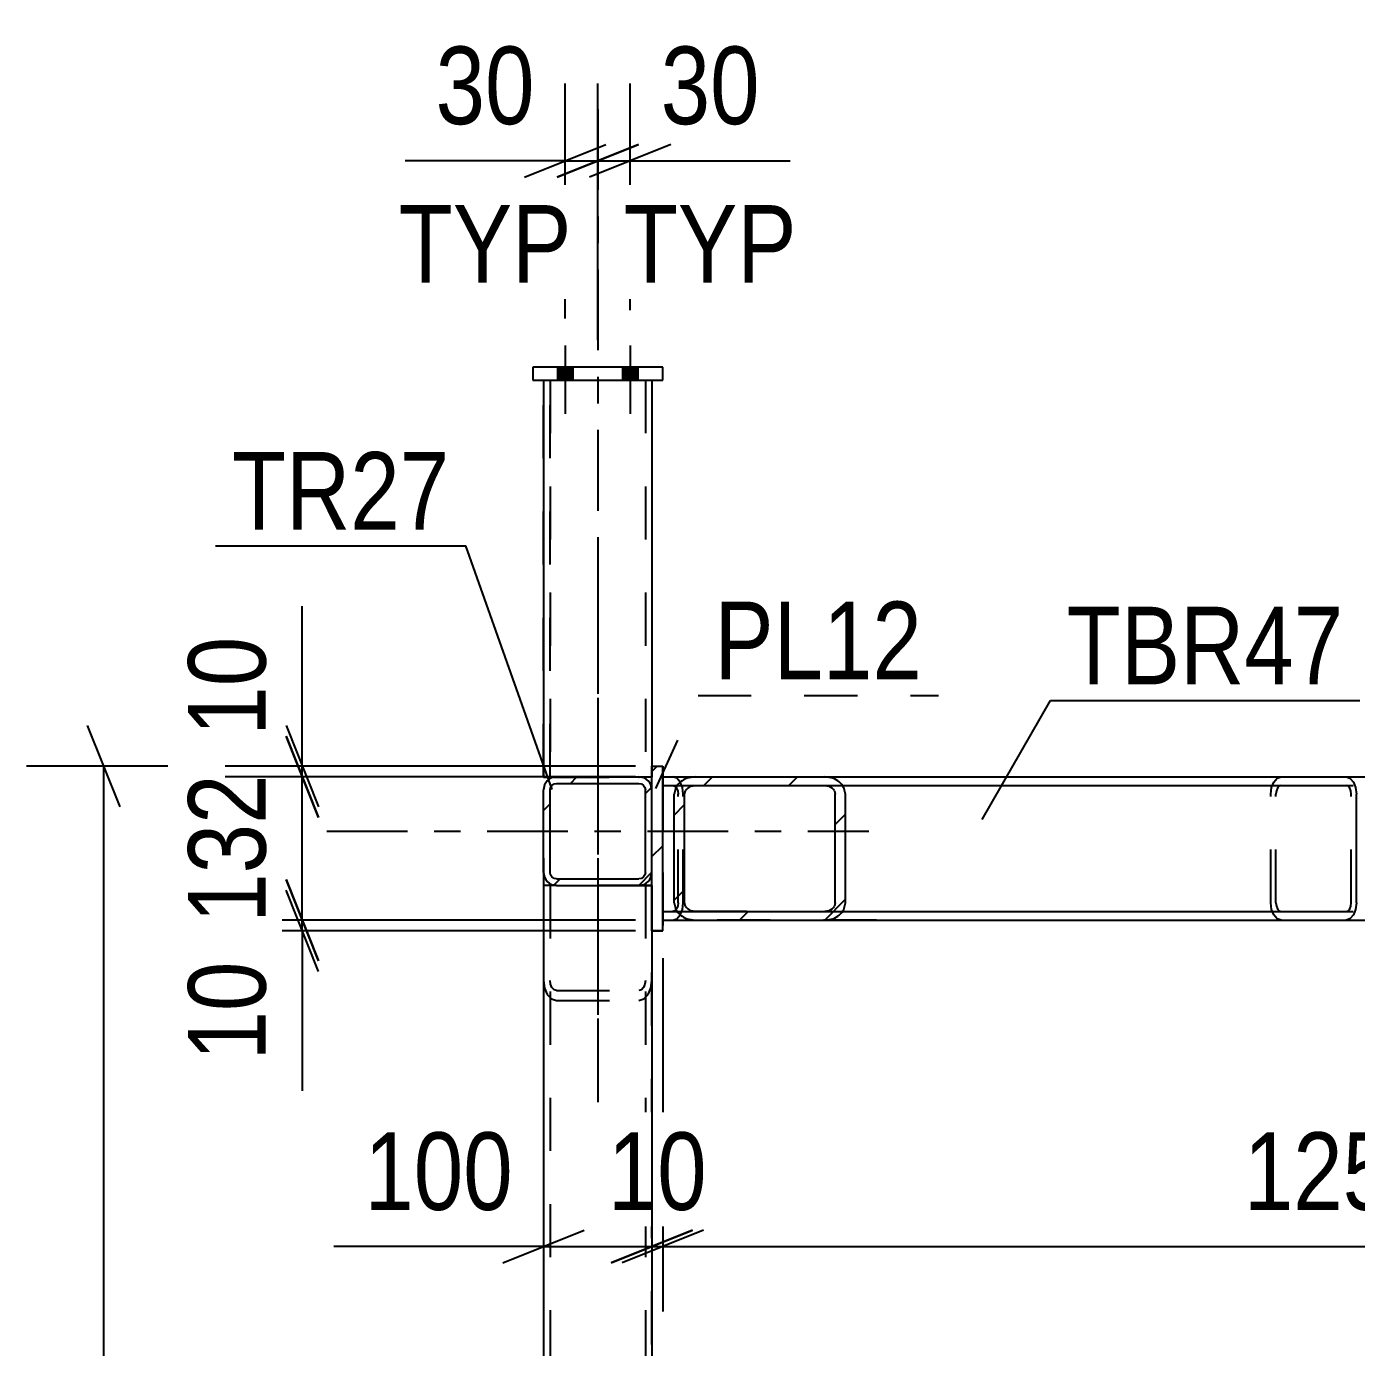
# Model space of a CAD drawing. Header units: millimetres. Extents: x -815 to 374, y -743 to 98.
# Drawn here: x 135.48 to 184.55, y -142.46 to -93.72 of the extents above; entities that cross this region are included whole.
import ezdxf

# ---------------------------------------------------------------- set-up
doc = ezdxf.new("R2010")
doc.units = ezdxf.units.MM
doc.linetypes.add('DXK_LINE_DOT2', pattern=[3.9198, 1.9599, -1.9599])
doc.linetypes.add('DXK_LINE_DOT3', pattern=[5.9187, 2.979, -0.9799, 0.9799, -0.9799])
doc.styles.add('Arial Narrow', font='ARIALN.TTF', dxfattribs={"height": 0.2})

# ---------------------------------------------------------------- blocks, each defined once
blk = doc.blocks.new('Part-232933173-11070 - 10968')
at = {"color": 7, "linetype": 'DXK_LINE_DOT2'}
for p, q in [((158.552, -125.407), (154.552, -125.407)), ((154.552, -125.407), (154.552, -165.865)), ((154.792, -125.407), (154.792, -165.865)), ((158.312, -125.407), (158.312, -165.865)), ((158.552, -165.865), (158.552, -125.407)), ((154.552, -128.913), (154.588, -129.198)), ((154.81, -129.055), (154.792, -128.913)), ((154.862, -129.176), (154.81, -129.055)), ((158.293, -129.055), (158.241, -129.176)), ((158.312, -128.913), (158.293, -129.055)), ((158.515, -129.198), (158.552, -128.913)), ((154.588, -129.198), (154.692, -129.439)), ((154.692, -129.439), (154.848, -129.6)), ((154.94, -129.256), (154.862, -129.176)), ((155.032, -129.285), (154.94, -129.256)), ((155.032, -129.285), (158.072, -129.285)), ((158.164, -129.256), (158.072, -129.285)), ((158.241, -129.176), (158.164, -129.256)), ((158.255, -129.6), (158.411, -129.439)), ((158.411, -129.439), (158.515, -129.198)), ((154.848, -129.6), (155.032, -129.657)), ((155.032, -129.657), (158.072, -129.657)), ((158.072, -129.657), (158.255, -129.6))]:
    blk.add_line(p, q, dxfattribs=at)
blk = doc.blocks.new('Part-232933173-11238 - 10968')
at = {"linetype": 'Continuous'}
h = blk.add_hatch(dxfattribs=at)
h.set_pattern_fill('', scale=0.7, style=0, pattern_type=0)
h.set_pattern_definition([(45, (158.9517, -127.0877), (-1.57154, 1.57154), [])])
h.paths.add_polyline_path([(158.552, -127.088), (158.952, -127.088), (158.952, -121.008), (158.552, -121.008)])
at = {"color": 7, "linetype": 'DXK_LINE_DOT2'}
for p, q in [((158.552, -121.008), (158.952, -121.008)), ((158.552, -127.088), (158.552, -121.008)), ((158.952, -121.008), (158.952, -127.088)), ((158.952, -127.088), (158.552, -127.088))]:
    blk.add_line(p, q, dxfattribs=at)
at = {"color": 2, "linetype": 'Continuous'}
for p, q in [((158.552, -121.008), (158.952, -121.008)), ((158.552, -127.088), (158.552, -121.008)), ((158.952, -127.088), (158.952, -121.008)), ((158.552, -127.088), (158.952, -127.088))]:
    blk.add_line(p, q, dxfattribs=at)
blk = doc.blocks.new('Part-232933173-11125 - 10968')
at = {"color": 2, "linetype": 'Continuous'}
for p, q in [((154.552, -125.407), (154.552, -146.331)), ((154.552, -125.407), (154.588, -125.407)), ((155.032, -125.407), (154.588, -125.407)), ((158.072, -125.407), (158.552, -125.407)), ((158.552, -127.088), (158.552, -146.331))]:
    blk.add_line(p, q, dxfattribs=at)
at = {"color": 7, "linetype": 'DXK_LINE_DOT2'}
for p, q in [((154.792, -125.407), (154.792, -246.407)), ((154.792, -125.407), (154.81, -125.407)), ((155.032, -125.407), (158.072, -125.407)), ((158.312, -125.407), (158.312, -246.407)), ((158.552, -125.407), (158.552, -127.088))]:
    blk.add_line(p, q, dxfattribs=at)
blk = doc.blocks.new('Part-232933173-11152 - 10968')
at = {"linetype": 'Continuous'}
h = blk.add_hatch(dxfattribs=at)
h.set_pattern_fill('', scale=0.7, style=0, pattern_type=0)
h.set_pattern_definition([(45, (208.9576, -126.6872), (-1.57154, 1.57154), [])])
h.paths.add_polyline_path([(204.17, -126.687), (208.958, -126.687), (209.151, -126.655), (209.151, -126.317), (209.104, -126.343), (208.958, -126.367), (204.17, -126.367), (204.023, -126.343), (203.899, -126.273), (203.816, -126.17), (203.787, -126.047), (203.787, -122.047), (203.816, -121.925), (203.899, -121.821), (204.023, -121.752), (204.17, -121.727), (208.958, -121.727), (209.104, -121.752), (209.151, -121.777), (209.151, -121.439), (208.958, -121.407), (204.17, -121.407), (203.877, -121.456), (203.628, -121.595), (203.462, -121.802), (203.404, -122.047), (203.404, -126.047), (203.462, -126.292), (203.628, -126.5), (203.877, -126.638)])
at = {"color": 2, "linetype": 'Continuous'}
for p, q in [((158.952, -121.407), (160.144, -121.407)), ((184.168, -121.407), (204.17, -121.407)), ((204.17, -121.407), (203.877, -121.456)), ((208.958, -121.407), (204.17, -121.407)), ((209.151, -121.439), (208.958, -121.407)), ((209.151, -121.777), (209.151, -121.439)), ((203.462, -121.802), (203.404, -122.047)), ((203.404, -126.047), (203.404, -122.047)), ((203.787, -122.047), (203.816, -121.925)), ((203.787, -126.047), (203.787, -122.047)), ((204.023, -121.752), (204.17, -121.727)), ((204.17, -121.727), (208.958, -121.727)), ((208.958, -121.727), (209.104, -121.752)), ((209.104, -121.752), (209.151, -121.777)), ((203.404, -126.047), (203.462, -126.292)), ((203.816, -126.17), (203.787, -126.047)), ((204.17, -126.367), (204.023, -126.343)), ((204.17, -126.367), (208.958, -126.367)), ((209.104, -126.343), (208.958, -126.367)), ((209.151, -126.317), (209.104, -126.343)), ((209.151, -126.655), (209.151, -126.317)), ((158.952, -126.687), (160.145, -126.687)), ((184.168, -126.687), (204.17, -126.687)), ((203.877, -126.638), (204.17, -126.687)), ((204.17, -126.687), (208.958, -126.687)), ((208.958, -126.687), (209.151, -126.655))]:
    blk.add_line(p, q, dxfattribs=at)
at = {"color": 7, "linetype": 'DXK_LINE_DOT2'}
for p, q in [((158.952, -121.407), (158.952, -126.687)), ((158.952, -121.407), (208.958, -121.407)), ((160.144, -121.407), (184.168, -121.407)), ((209.151, -121.439), (209.151, -126.655)), ((158.952, -121.727), (208.958, -121.727)), ((158.952, -121.727), (204.17, -121.727)), ((158.952, -126.367), (208.958, -126.367)), ((158.952, -126.367), (204.17, -126.367)), ((158.952, -126.687), (208.958, -126.687)), ((160.145, -126.687), (184.168, -126.687))]:
    blk.add_line(p, q, dxfattribs=at)
at = {"color": 2, "linetype": 'Continuous'}
for centre, radius, start, end in [((204.094, -122.138), 0.716, 107.7012, 152.0537), ((204.132, -122.092), 0.358, 107.7012, 152.0537), ((204.094, -125.957), 0.716, 207.9463, 252.2988), ((204.132, -126.002), 0.358, 207.9463, 252.2988)]:
    blk.add_arc(centre, radius, start, end, dxfattribs=at)
blk = doc.blocks.new('Part-232933173-47073 - 10968')
at = {"color": 7, "linetype": 'DXK_LINE_DOT2'}
for p, q in [((158.952, -106.287), (154.152, -106.287)), ((154.152, -106.287), (154.152, -106.767)), ((158.952, -106.767), (158.952, -106.287)), ((154.152, -106.767), (158.952, -106.767))]:
    blk.add_line(p, q, dxfattribs=at)
blk = doc.blocks.new('Part-232933173-11157 - 10968')
at = {"linetype": 'Continuous'}
h = blk.add_hatch(dxfattribs=at)
h.set_pattern_fill('', scale=0.7, style=0, pattern_type=0)
h.set_pattern_definition([(45, (164.9319, -126.6872), (-1.57154, 1.57154), [])])
h.paths.add_polyline_path([(160.144, -126.687), (164.932, -126.687), (165.225, -126.638), (165.474, -126.5), (165.64, -126.292), (165.698, -126.047), (165.698, -122.047), (165.64, -121.802), (165.474, -121.595), (165.225, -121.456), (164.932, -121.407), (160.144, -121.407), (159.851, -121.456), (159.602, -121.595), (159.436, -121.802), (159.378, -122.047), (159.378, -126.047), (159.436, -126.292), (159.602, -126.5), (159.851, -126.638)])
h.paths.add_polyline_path([(159.79, -126.17), (159.761, -126.047), (159.761, -122.047), (159.79, -121.925), (159.873, -121.821), (159.998, -121.752), (160.144, -121.727), (164.932, -121.727), (165.078, -121.752), (165.203, -121.821), (165.286, -121.925), (165.315, -122.047), (165.315, -126.047), (165.286, -126.17), (165.203, -126.273), (165.078, -126.343), (164.932, -126.367), (160.144, -126.367), (159.998, -126.343), (159.873, -126.273)])
at = {"color": 2, "linetype": 'Continuous'}
for p, q in [((160.144, -121.407), (159.851, -121.456)), ((160.144, -121.407), (164.932, -121.407)), ((164.932, -121.407), (184.168, -121.407)), ((165.225, -121.456), (164.932, -121.407)), ((184.168, -121.407), (184.314, -121.456)), ((184.314, -121.456), (184.439, -121.595)), ((184.439, -121.595), (184.522, -121.802)), ((159.436, -121.802), (159.378, -122.047)), ((159.378, -126.047), (159.378, -122.047)), ((159.761, -122.047), (159.79, -121.925)), ((159.761, -126.047), (159.761, -122.047)), ((159.998, -121.752), (160.144, -121.727)), ((160.144, -121.727), (164.932, -121.727)), ((164.932, -121.727), (165.078, -121.752)), ((165.286, -121.925), (165.315, -122.047)), ((165.315, -126.047), (165.315, -122.047)), ((165.698, -122.047), (165.64, -121.802)), ((165.698, -126.047), (165.698, -122.047)), ((184.522, -121.802), (184.551, -122.047)), ((184.551, -126.047), (184.551, -122.047)), ((159.378, -126.047), (159.436, -126.292)), ((159.79, -126.17), (159.761, -126.047)), ((165.315, -126.047), (165.286, -126.17)), ((165.64, -126.292), (165.698, -126.047)), ((184.551, -126.047), (184.522, -126.292)), ((160.144, -126.367), (159.998, -126.343)), ((160.144, -126.367), (164.932, -126.367)), ((165.078, -126.343), (164.932, -126.367)), ((184.439, -126.5), (184.314, -126.638)), ((184.522, -126.292), (184.439, -126.5)), ((159.851, -126.638), (160.144, -126.687)), ((160.144, -126.687), (164.932, -126.687)), ((164.932, -126.687), (165.225, -126.638)), ((164.932, -126.687), (184.168, -126.687)), ((184.314, -126.638), (184.168, -126.687))]:
    blk.add_line(p, q, dxfattribs=at)
at = {"color": 7, "linetype": 'DXK_LINE_DOT2'}
for p, q in [((160.144, -121.407), (181.774, -121.407)), ((181.42, -121.802), (181.503, -121.595)), ((181.503, -121.595), (181.627, -121.456)), ((181.627, -121.456), (181.774, -121.407)), ((181.774, -121.407), (184.168, -121.407)), ((160.144, -121.727), (181.774, -121.727)), ((164.932, -121.727), (184.168, -121.727)), ((181.391, -122.047), (181.42, -121.802)), ((181.391, -126.047), (181.391, -122.047)), ((181.597, -121.925), (181.582, -122.047)), ((181.582, -126.047), (181.582, -122.047)), ((181.639, -121.821), (181.597, -121.925)), ((181.701, -121.752), (181.639, -121.821)), ((181.774, -121.727), (181.701, -121.752)), ((181.774, -121.727), (184.168, -121.727)), ((184.241, -121.752), (184.168, -121.727)), ((184.303, -121.821), (184.241, -121.752)), ((184.345, -121.925), (184.303, -121.821)), ((184.359, -122.047), (184.345, -121.925)), ((184.359, -126.047), (184.359, -122.047)), ((181.42, -126.292), (181.391, -126.047)), ((181.582, -126.047), (181.597, -126.17)), ((184.345, -126.17), (184.359, -126.047)), ((160.144, -126.367), (181.774, -126.367)), ((164.932, -126.367), (184.168, -126.367)), ((181.503, -126.5), (181.42, -126.292)), ((181.627, -126.638), (181.503, -126.5)), ((181.597, -126.17), (181.639, -126.273)), ((181.639, -126.273), (181.701, -126.343)), ((181.701, -126.343), (181.774, -126.367)), ((181.774, -126.367), (184.168, -126.367)), ((184.168, -126.367), (184.241, -126.343)), ((184.241, -126.343), (184.303, -126.273)), ((184.303, -126.273), (184.345, -126.17)), ((160.144, -126.687), (181.774, -126.687)), ((181.774, -126.687), (181.627, -126.638)), ((181.774, -126.687), (184.168, -126.687))]:
    blk.add_line(p, q, dxfattribs=at)
at = {"color": 2, "linetype": 'Continuous'}
for centre, radius, start, end in [((160.069, -122.138), 0.716, 107.7012, 152.0537), ((165.007, -122.138), 0.716, 27.9463, 72.2988), ((160.106, -122.092), 0.358, 107.7012, 152.0537), ((164.97, -122.092), 0.358, 27.9463, 72.2988), ((160.069, -125.957), 0.716, 207.9463, 252.2988), ((160.106, -126.002), 0.358, 207.9463, 252.2988), ((164.97, -126.002), 0.358, 287.7012, 332.0537), ((165.007, -125.957), 0.716, 287.7012, 332.0537)]:
    blk.add_arc(centre, radius, start, end, dxfattribs=at)
blk = doc.blocks.new('Part-232933173-11159 - 10968')
at = {"color": 7, "linetype": 'DXK_LINE_DOT2'}
for p, q in [((158.952, -121.407), (158.952, -126.687)), ((158.952, -121.407), (162.055, -121.407)), ((158.952, -121.407), (159.328, -121.407)), ((159.328, -121.407), (166.842, -121.407)), ((159.475, -121.456), (159.328, -121.407)), ((159.599, -121.595), (159.475, -121.456)), ((159.682, -121.802), (159.599, -121.595)), ((158.952, -121.727), (166.842, -121.727)), ((158.952, -121.727), (162.055, -121.727)), ((159.328, -121.727), (159.401, -121.751)), ((159.401, -121.751), (159.463, -121.821)), ((159.463, -121.821), (159.505, -121.925)), ((159.505, -121.925), (159.52, -122.047)), ((159.52, -126.047), (159.52, -122.047)), ((159.711, -122.047), (159.682, -121.802)), ((159.711, -126.047), (159.711, -122.047)), ((159.52, -126.047), (159.505, -126.17)), ((159.682, -126.292), (159.711, -126.047)), ((162.055, -126.367), (158.952, -126.367)), ((158.952, -126.367), (158.952, -126.367)), ((158.952, -126.367), (159.328, -126.367)), ((159.401, -126.343), (159.328, -126.367)), ((159.328, -126.367), (166.842, -126.367)), ((159.463, -126.273), (159.401, -126.343)), ((159.505, -126.17), (159.463, -126.273)), ((159.475, -126.638), (159.599, -126.5)), ((159.599, -126.5), (159.682, -126.292)), ((158.952, -126.687), (159.328, -126.687)), ((158.952, -126.687), (162.055, -126.687)), ((159.328, -126.687), (159.475, -126.638)), ((166.842, -126.687), (159.328, -126.687))]:
    blk.add_line(p, q, dxfattribs=at)
blk = doc.blocks.new('Bolt-232933173-47150 - 10968')
at = {"linetype": 'Continuous'}
for points in [[(155.072, -106.767), (155.632, -106.767), (155.632, -106.287), (155.072, -106.287)], [(155.072, -106.767), (155.632, -106.767), (155.632, -106.287), (155.072, -106.287)], [(157.472, -106.767), (158.032, -106.767), (158.032, -106.287), (157.472, -106.287)], [(157.472, -106.767), (158.032, -106.767), (158.032, -106.287), (157.472, -106.287)]]:
    blk.add_hatch(color=1, dxfattribs=at).paths.add_polyline_path(points)
at = {"color": 1, "linetype": 'Continuous'}
for p, q in [((155.352, -105.487), (155.352, -108.007)), ((155.352, -105.487), (155.352, -108.007)), ((157.752, -105.487), (157.752, -108.007)), ((157.752, -105.487), (157.752, -108.007)), ((155.072, -106.287), (155.072, -106.767)), ((155.072, -106.287), (155.072, -106.767)), ((155.632, -106.287), (155.632, -106.767)), ((155.632, -106.287), (155.632, -106.767)), ((157.472, -106.287), (157.472, -106.767)), ((157.472, -106.287), (157.472, -106.767)), ((158.032, -106.287), (158.032, -106.767)), ((158.032, -106.287), (158.032, -106.767))]:
    blk.add_line(p, q, dxfattribs=at)
blk = doc.blocks.new('Part-232933173-11187 - 10968')
at = {"linetype": 'Continuous'}
h = blk.add_hatch(dxfattribs=at)
h.set_pattern_fill('', scale=0.7, style=0, pattern_type=0)
h.set_pattern_definition([(45, (158.0717, -125.4066), (-1.5715, 1.5715), [])])
h.paths.add_polyline_path([(155.032, -125.407), (158.072, -125.407), (158.255, -125.37), (158.411, -125.266), (158.515, -125.11), (158.552, -124.927), (158.552, -121.887), (158.515, -121.703), (158.411, -121.547), (158.255, -121.443), (158.072, -121.407), (155.032, -121.407), (154.848, -121.443), (154.692, -121.547), (154.588, -121.703), (154.552, -121.887), (154.552, -124.927), (154.588, -125.11), (154.692, -125.266), (154.848, -125.37)])
h.paths.add_polyline_path([(154.81, -125.018), (154.792, -124.927), (154.792, -121.887), (154.81, -121.795), (154.862, -121.717), (154.94, -121.665), (155.032, -121.647), (158.072, -121.647), (158.164, -121.665), (158.241, -121.717), (158.293, -121.795), (158.312, -121.887), (158.312, -124.927), (158.293, -125.018), (158.241, -125.096), (158.164, -125.148), (158.072, -125.167), (155.032, -125.167), (154.94, -125.148), (154.862, -125.096)])
at = {"color": 7, "linetype": 'DXK_LINE_DOT3'}
for p, q in [((156.552, -113.407), (156.552, -133.407)), ((146.552, -123.407), (166.552, -123.407))]:
    blk.add_line(p, q, dxfattribs=at)
at = {"color": 2, "linetype": 'Continuous'}
for p, q in [((154.588, -121.703), (154.552, -121.887)), ((155.032, -121.407), (154.848, -121.443)), ((154.862, -121.717), (154.94, -121.665)), ((154.94, -121.665), (155.032, -121.647)), ((155.032, -121.407), (155.032, -121.407)), ((155.032, -121.407), (158.072, -121.407)), ((155.032, -121.647), (155.032, -121.647)), ((155.032, -121.647), (158.072, -121.647)), ((158.072, -121.407), (158.072, -121.407)), ((158.255, -121.443), (158.072, -121.407)), ((158.072, -121.647), (158.072, -121.647)), ((158.072, -121.647), (158.164, -121.665)), ((158.164, -121.665), (158.241, -121.717)), ((158.552, -121.887), (158.515, -121.703)), ((154.552, -121.887), (154.552, -121.887)), ((154.552, -124.927), (154.552, -121.887)), ((154.792, -121.887), (154.81, -121.795)), ((154.792, -121.887), (154.792, -121.887)), ((154.792, -124.927), (154.792, -121.887)), ((154.81, -121.795), (154.862, -121.717)), ((158.241, -121.717), (158.293, -121.795)), ((158.293, -121.795), (158.312, -121.887)), ((158.312, -121.887), (158.312, -121.887)), ((158.312, -124.927), (158.312, -121.887)), ((158.552, -121.887), (158.552, -121.887)), ((158.552, -124.927), (158.552, -121.887)), ((154.552, -124.927), (154.552, -124.927)), ((154.552, -124.927), (154.588, -125.11)), ((154.792, -124.927), (154.792, -124.927)), ((154.81, -125.018), (154.792, -124.927)), ((154.862, -125.096), (154.81, -125.018)), ((154.94, -125.148), (154.862, -125.096)), ((158.241, -125.096), (158.164, -125.148)), ((158.293, -125.018), (158.241, -125.096)), ((158.312, -124.927), (158.293, -125.018)), ((158.312, -124.927), (158.312, -124.927)), ((158.515, -125.11), (158.552, -124.927)), ((158.552, -124.927), (158.552, -124.927)), ((154.848, -125.37), (155.032, -125.407)), ((155.032, -125.167), (154.94, -125.148)), ((155.032, -125.167), (155.032, -125.167)), ((155.032, -125.167), (158.072, -125.167)), ((155.032, -125.407), (155.032, -125.407)), ((155.032, -125.407), (158.072, -125.407)), ((158.164, -125.148), (158.072, -125.167)), ((158.072, -125.167), (158.072, -125.167)), ((158.072, -125.407), (158.255, -125.37)), ((158.072, -125.407), (158.072, -125.407))]:
    blk.add_line(p, q, dxfattribs=at)
for centre, start, end in [((155.032, -121.887), 112.5, 157.5), ((158.072, -121.887), 22.5, 67.5), ((155.032, -124.927), 202.5, 247.5), ((158.072, -124.927), 292.5, 337.5)]:
    blk.add_arc(centre, 0.48, start, end, dxfattribs=at)
blk = doc.blocks.new('Part-232933173-11237 - 10968')
at = {"color": 7, "linetype": 'DXK_LINE_DOT2'}
for p, q in [((158.552, -121.008), (158.952, -121.008)), ((158.552, -127.088), (158.552, -121.008)), ((158.552, -121.008), (158.952, -121.008)), ((158.952, -121.008), (158.952, -127.088)), ((158.952, -127.088), (158.552, -127.088)), ((158.952, -127.088), (158.552, -127.088))]:
    blk.add_line(p, q, dxfattribs=at)
blk = doc.blocks.new('Part-232933173-47068 - 10968')
at = {"color": 7, "linetype": 'DXK_LINE_DOT3'}
blk.add_line((156.552, -96.767), (156.552, -131.41), dxfattribs=at)
at = {"color": 2, "linetype": 'Continuous'}
for p, q in [((154.552, -106.767), (154.552, -121.41)), ((158.552, -106.767), (158.552, -121.008)), ((154.552, -121.41), (155.017, -121.41)), ((158.515, -121.41), (158.086, -121.41)), ((158.515, -121.41), (158.552, -121.41))]:
    blk.add_line(p, q, dxfattribs=at)
at = {"color": 7, "linetype": 'DXK_LINE_DOT2'}
for p, q in [((154.552, -106.767), (158.552, -106.767)), ((154.792, -106.767), (154.792, -121.41)), ((158.312, -106.767), (158.312, -121.41)), ((158.552, -121.008), (158.552, -121.41)), ((155.017, -121.41), (158.086, -121.41)), ((158.072, -121.41), (158.086, -121.41)), ((158.552, -121.41), (158.515, -121.41))]:
    blk.add_line(p, q, dxfattribs=at)
blk = doc.blocks.new('Part-232933173-47069 - 10968')
at = {"color": 2, "linetype": 'Continuous'}
for p, q in [((158.952, -106.287), (154.152, -106.287)), ((154.152, -106.287), (154.152, -106.767)), ((158.952, -106.767), (158.952, -106.287)), ((154.152, -106.767), (158.952, -106.767))]:
    blk.add_line(p, q, dxfattribs=at)
blk = doc.blocks.new('Part-232933173-47072 - 10968')
at = {"color": 7, "linetype": 'DXK_LINE_DOT3'}
blk.add_line((156.552, -96.767), (156.552, -131.41), dxfattribs=at)
at = {"color": 7, "linetype": 'DXK_LINE_DOT2'}
for p, q in [((154.552, -106.767), (158.552, -106.767)), ((154.552, -121.41), (154.552, -106.767)), ((154.792, -121.41), (154.792, -106.767)), ((158.312, -106.767), (158.312, -121.41)), ((158.552, -106.767), (158.552, -121.41)), ((158.552, -121.41), (154.552, -121.41))]:
    blk.add_line(p, q, dxfattribs=at)
blk = doc.blocks.new('Bolt-232933173-47148 - 10968')
at = {"linetype": 'Continuous'}
for points in [[(155.072, -106.767), (155.632, -106.767), (155.632, -106.287), (155.072, -106.287)], [(155.072, -106.767), (155.632, -106.767), (155.632, -106.287), (155.072, -106.287)], [(157.472, -106.767), (158.032, -106.767), (158.032, -106.287), (157.472, -106.287)], [(157.472, -106.767), (158.032, -106.767), (158.032, -106.287), (157.472, -106.287)]]:
    blk.add_hatch(color=1, dxfattribs=at).paths.add_polyline_path(points)
at = {"color": 1, "linetype": 'Continuous'}
for p, q in [((155.352, -105.487), (155.352, -108.007)), ((155.352, -105.487), (155.352, -108.007)), ((157.752, -105.487), (157.752, -108.007)), ((157.752, -105.487), (157.752, -108.007)), ((155.072, -106.287), (155.072, -106.767)), ((155.072, -106.287), (155.072, -106.767)), ((155.632, -106.287), (155.632, -106.767)), ((155.632, -106.287), (155.632, -106.767)), ((157.472, -106.287), (157.472, -106.767)), ((157.472, -106.287), (157.472, -106.767)), ((158.032, -106.287), (158.032, -106.767)), ((158.032, -106.287), (158.032, -106.767))]:
    blk.add_line(p, q, dxfattribs=at)
blk = doc.blocks.new('StraightDimension-232933173-11287 - 10968')
at = {"color": 7, "linetype": 'Continuous'}
for p, q in [((158.952, -128.088), (158.952, -141.134)), ((209.151, -128.808), (209.151, -141.134)), ((160.452, -138.134), (157.452, -139.334)), ((207.651, -139.334), (210.651, -138.134)), ((158.952, -138.734), (209.151, -138.734))]:
    blk.add_line(p, q, dxfattribs=at)
at = {"color": 0}
blk.add_wipeout([(188.307, -137.984), (188.307, -133.784), (179.795, -133.784), (179.795, -137.984)], dxfattribs=at)
at = {"color": 3, "style": 'Arial Narrow'}
blk.add_text('1255', height=2.8633, dxfattribs=at).set_placement((180.395, -137.384))
blk = doc.blocks.new('StraightDimension-232933173-11271 - 10968')
at = {"color": 7, "linetype": 'Continuous'}
for p, q in [((158.552, -128.088), (158.552, -141.134)), ((158.952, -128.088), (158.952, -141.134)), ((157.052, -139.334), (160.052, -138.134)), ((160.452, -138.134), (157.452, -139.334)), ((158.552, -138.734), (158.952, -138.734))]:
    blk.add_line(p, q, dxfattribs=at)
at = {"color": 0}
blk.add_wipeout([(161.18, -137.984), (161.18, -133.784), (156.324, -133.784), (156.324, -137.984)], dxfattribs=at)
at = {"color": 3, "style": 'Arial Narrow'}
blk.add_text('10', height=2.8633, dxfattribs=at).set_placement((156.924, -137.384))
blk = doc.blocks.new('StraightDimension-232933173-11258 - 10968')
at = {"color": 7, "linetype": 'Continuous'}
for p, q in [((154.552, -124.406), (154.552, -141.134)), ((158.552, -128.088), (158.552, -141.134)), ((153.052, -139.334), (156.052, -138.134)), ((160.052, -138.134), (157.052, -139.334)), ((154.552, -138.734), (146.817, -138.734)), ((154.552, -138.734), (146.817, -138.734)), ((154.552, -138.734), (158.552, -138.734))]:
    blk.add_line(p, q, dxfattribs=at)
at = {"color": 0}
blk.add_wipeout([(154.027, -137.984), (154.027, -133.784), (147.342, -133.784), (147.342, -137.984)], dxfattribs=at)
at = {"color": 3, "style": 'Arial Narrow'}
blk.add_text('100', height=2.8633, dxfattribs=at).set_placement((147.942, -137.384))
blk = doc.blocks.new('StraightDimension-232933173-11333 - 10968')
at = {"color": 7, "linetype": 'Continuous'}
for p, q in [((138.926, -122.508), (137.726, -119.508)), ((157.552, -121.008), (135.476, -121.008)), ((138.326, -252.807), (138.326, -121.008))]:
    blk.add_line(p, q, dxfattribs=at)
blk = doc.blocks.new('StraightDimension-232933173-11471 - 10968')
at = {"color": 7, "linetype": 'Continuous'}
for p, q in [((145.05, -125.187), (146.25, -128.187)), ((146.25, -128.588), (145.05, -125.588)), ((157.952, -126.687), (142.8, -126.687)), ((157.952, -127.088), (142.8, -127.088)), ((145.65, -127.088), (145.65, -126.687)), ((145.65, -127.088), (145.65, -132.994)), ((145.65, -127.088), (145.65, -132.994))]:
    blk.add_line(p, q, dxfattribs=at)
at = {"color": 0}
blk.add_wipeout([(144.9, -127.613), (140.7, -127.613), (140.7, -132.469), (144.9, -132.469)], dxfattribs=at)
at = {"color": 3, "style": 'Arial Narrow'}
blk.add_text('10', height=2.8633, rotation=90.0002, dxfattribs=at).set_placement((144.3, -131.869))
blk = doc.blocks.new('StraightDimension-232933173-11486 - 10968')
at = {"color": 7, "linetype": 'Continuous'}
for p, q in [((145.05, -119.907), (146.25, -122.907)), ((157.952, -121.407), (142.8, -121.407)), ((145.65, -126.687), (145.65, -121.407)), ((146.25, -128.187), (145.05, -125.187)), ((157.952, -126.687), (142.8, -126.687))]:
    blk.add_line(p, q, dxfattribs=at)
at = {"color": 0}
blk.add_wipeout([(144.9, -120.705), (140.7, -120.705), (140.7, -127.389), (144.9, -127.389)], dxfattribs=at)
at = {"color": 3, "style": 'Arial Narrow'}
blk.add_text('132', height=2.8633, rotation=90.0002, dxfattribs=at).set_placement((144.3, -126.789))
blk = doc.blocks.new('StraightDimension-232933173-11497 - 10968')
at = {"color": 7, "linetype": 'Continuous'}
for p, q in [((145.65, -121.008), (145.65, -115.102)), ((145.65, -121.008), (145.65, -115.102)), ((145.05, -119.508), (146.25, -122.508)), ((146.25, -122.907), (145.05, -119.907)), ((157.952, -121.008), (142.8, -121.008)), ((145.65, -121.407), (145.65, -121.008)), ((157.952, -121.407), (142.8, -121.407))]:
    blk.add_line(p, q, dxfattribs=at)
at = {"color": 0}
blk.add_wipeout([(144.9, -115.627), (140.7, -115.627), (140.7, -120.483), (144.9, -120.483)], dxfattribs=at)
at = {"color": 3, "style": 'Arial Narrow'}
blk.add_text('10', height=2.8633, rotation=90.0002, dxfattribs=at).set_placement((144.3, -119.883))
blk = doc.blocks.new('StraightDimension-232933173-56206 - 10968')
at = {"color": 7, "linetype": 'Continuous'}
for p, q in [((156.552, -105.287), (156.552, -95.82)), ((157.752, -104.187), (157.752, -95.82)), ((155.052, -99.27), (158.052, -98.07)), ((159.252, -98.07), (156.252, -99.27)), ((156.552, -98.67), (157.752, -98.67)), ((157.752, -98.67), (163.658, -98.67)), ((157.752, -98.67), (163.658, -98.67))]:
    blk.add_line(p, q, dxfattribs=at)
at = {"color": 0}
blk.add_wipeout([(163.133, -97.92), (163.133, -93.72), (158.277, -93.72), (158.277, -97.92)], dxfattribs=at)
at = {"color": 0, "linetype": 'Continuous'}
blk.add_wipeout([(164.5, -103.77), (164.5, -99.57), (156.91, -99.57), (156.91, -103.77)], dxfattribs=at)
at = {"color": 3, "style": 'Arial Narrow'}
blk.add_text('30', height=2.8633, dxfattribs=at).set_placement((158.877, -97.32))
at = {"color": 3, "linetype": 'Continuous', "style": 'Arial Narrow'}
blk.add_text('TYP', height=2.8633, dxfattribs=at).set_placement((157.51, -103.17))
blk = doc.blocks.new('StraightDimension-232933173-56207 - 10968')
at = {"color": 7, "linetype": 'Continuous'}
for p, q in [((155.352, -104.487), (155.352, -95.82)), ((156.552, -105.287), (156.552, -95.82)), ((153.852, -99.27), (156.852, -98.07)), ((158.052, -98.07), (155.052, -99.27)), ((155.352, -98.67), (149.445, -98.67)), ((155.352, -98.67), (149.445, -98.67)), ((155.352, -98.67), (156.552, -98.67))]:
    blk.add_line(p, q, dxfattribs=at)
at = {"color": 0}
blk.add_wipeout([(154.827, -97.92), (154.827, -93.72), (149.97, -93.72), (149.97, -97.92)], dxfattribs=at)
at = {"color": 0, "linetype": 'Continuous'}
blk.add_wipeout([(156.193, -103.77), (156.193, -99.57), (148.604, -99.57), (148.604, -103.77)], dxfattribs=at)
at = {"color": 3, "style": 'Arial Narrow'}
blk.add_text('30', height=2.8633, dxfattribs=at).set_placement((150.57, -97.32))
at = {"color": 3, "linetype": 'Continuous', "style": 'Arial Narrow'}
blk.add_text('TYP', height=2.8633, dxfattribs=at).set_placement((149.204, -103.17))
blk = doc.blocks.new('Mark-232933173-11183 - 10968')
at = {"color": 30, "linetype": 'Continuous'}
for p in [(142.45, -112.883), (154.877, -121.872)]:
    blk.add_line(p, (151.686, -112.883), dxfattribs=at)
at = {"color": 0}
blk.add_wipeout([(151.086, -112.283), (151.086, -109.283), (143.05, -109.283), (143.05, -112.283)], dxfattribs=at)
blk.add_wipeout([(151.086, -112.283), (151.086, -109.283), (143.05, -109.283), (143.05, -112.283)], dxfattribs=at)
at = {"color": 3, "style": 'Arial Narrow'}
blk.add_text('TR27', height=2.8633, dxfattribs=at).set_placement((143.05, -112.283))
blk = doc.blocks.new('Mark-232933173-11233 - 10968')
at = {"color": 30, "linetype": 'DXK_LINE_DOT2'}
for p, q in [((158.696, -121.834), (160.255, -118.401)), ((160.255, -118.401), (169.131, -118.401))]:
    blk.add_line(p, q, dxfattribs=at)
at = {"color": 0}
blk.add_wipeout([(168.531, -117.801), (168.531, -114.801), (160.855, -114.801), (160.855, -117.801)], dxfattribs=at)
blk.add_wipeout([(168.531, -117.801), (168.531, -114.801), (160.855, -114.801), (160.855, -117.801)], dxfattribs=at)
at = {"color": 3, "style": 'Arial Narrow'}
blk.add_text('PL12', height=2.8633, dxfattribs=at).set_placement((160.855, -117.801))
blk = doc.blocks.new('Mark-232933173-11153 - 10968')
at = {"color": 30, "linetype": 'Continuous'}
for p, q in [((170.739, -122.978), (173.256, -118.591)), ((173.256, -118.591), (184.683, -118.591))]:
    blk.add_line(p, q, dxfattribs=at)
at = {"color": 0}
blk.add_wipeout([(184.083, -117.991), (184.083, -114.991), (173.856, -114.991), (173.856, -117.991)], dxfattribs=at)
blk.add_wipeout([(184.083, -117.991), (184.083, -114.991), (173.856, -114.991), (173.856, -117.991)], dxfattribs=at)
at = {"color": 3, "style": 'Arial Narrow'}
blk.add_text('TBR47', height=2.8633, dxfattribs=at).set_placement((173.856, -117.991))

msp = doc.modelspace()

# ---------------------------------------------------------------- block references
for name in ['Part-232933173-47068 - 10968', 'Part-232933173-47072 - 10968', 'Bolt-232933173-47150 - 10968', 'Bolt-232933173-47148 - 10968', 'Part-232933173-47073 - 10968', 'Part-232933173-47069 - 10968', 'Part-232933173-11187 - 10968', 'Part-232933173-11238 - 10968', 'Part-232933173-11237 - 10968', 'Part-232933173-11152 - 10968', 'Part-232933173-11159 - 10968', 'Part-232933173-11157 - 10968', 'Part-232933173-11070 - 10968', 'Part-232933173-11125 - 10968']:
    msp.add_blockref(name, (0, 0))

# ---------------------------------------------------------------- next in the draw order: block references
for name in ['StraightDimension-232933173-56206 - 10968', 'Mark-232933173-11153 - 10968', 'StraightDimension-232933173-11287 - 10968']:
    msp.add_blockref(name, (0, 0))

# ---------------------------------------------------------------- next in the draw order: block references
for name in ['StraightDimension-232933173-56207 - 10968', 'StraightDimension-232933173-11271 - 10968']:
    msp.add_blockref(name, (0, 0))

# ---------------------------------------------------------------- next in the draw order: block references
msp.add_blockref('StraightDimension-232933173-11258 - 10968', (0, 0))

# ---------------------------------------------------------------- next in the draw order: block references
msp.add_blockref('StraightDimension-232933173-11333 - 10968', (0, 0))

# ---------------------------------------------------------------- next in the draw order: block references
for name in ['Mark-232933173-11233 - 10968', 'StraightDimension-232933173-11471 - 10968']:
    msp.add_blockref(name, (0, 0))

# ---------------------------------------------------------------- next in the draw order: block references
msp.add_blockref('StraightDimension-232933173-11486 - 10968', (0, 0))

# ---------------------------------------------------------------- next in the draw order: block references
msp.add_blockref('StraightDimension-232933173-11497 - 10968', (0, 0))

# ---------------------------------------------------------------- next in the draw order: block references
msp.add_blockref('Mark-232933173-11183 - 10968', (0, 0))

doc.saveas('drawing.dxf')
